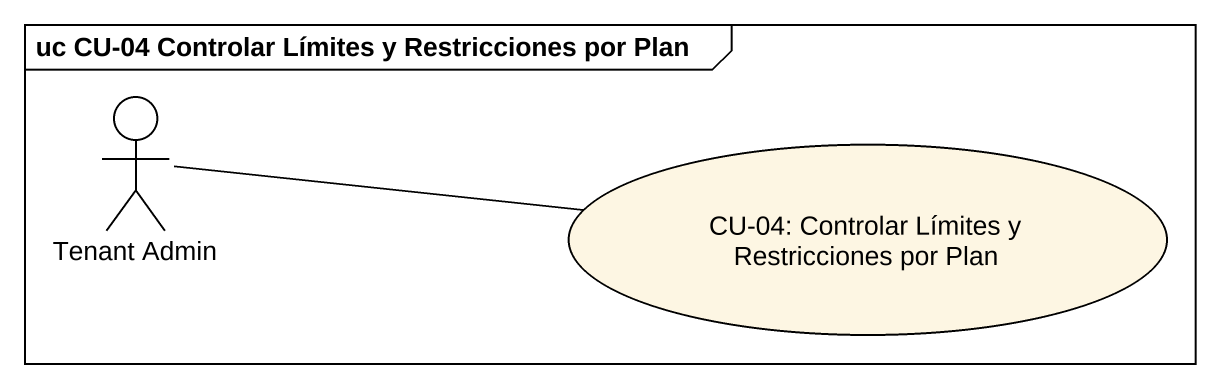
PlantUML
@startuml
mainframe uc CU-04 Controlar Límites y Restricciones por Plan
actor "Tenant Admin" as Tenant_Admin
usecase "CU-04: Controlar Límites y Restricciones por Plan" as CU_04_Controlar_Límites_y
Tenant_Admin -right- CU_04_Controlar_Límites_y
Tenant_Admin -right- CU_04_Controlar_Límites_y
@enduml
